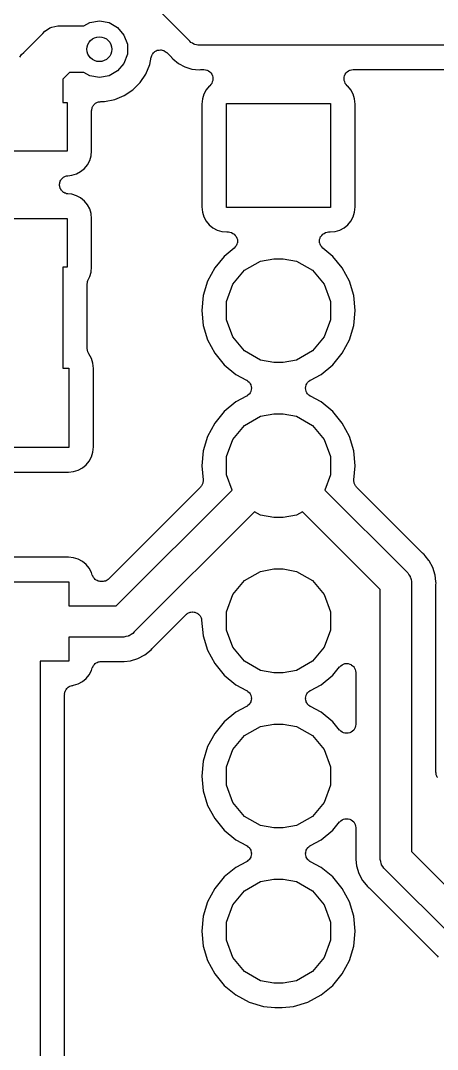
# Model space of a CAD drawing. Extents: x 91 to 190.2, y -113.9 to -59.9.
# Drawn here: x 120.95 to 127.77, y -91.59 to -74.74 of the extents above; entities that cross this region are included whole.
import ezdxf

# ---------------------------------------------------------------- set-up
doc = ezdxf.new("R2010")
doc.units = 0
doc.header["$MEASUREMENT"] = 0
doc.layers.add('BLACK', color=7, linetype='CONTINUOUS')

msp = doc.modelspace()

# ---------------------------------------------------------------- linework, layer by layer
at = {"layer": 'BLACK', "linetype": 'CONTINUOUS'}
for p, q in [((123.72, -75.0774), (123.103, -74.46)), ((121.986, -74.829), (122.081, -74.7737)), ((122.081, -74.7737), (122.24, -74.7457)), ((122.24, -74.7457), (122.399, -74.7737)), ((122.399, -74.7737), (122.538, -74.8544)), ((121.002, -75.2623), (121.312, -74.9524)), ((121.312, -74.9524), (121.345, -74.9136)), ((121.345, -74.9136), (121.389, -74.8884)), ((121.389, -74.8884), (121.43, -74.8594)), ((121.43, -74.8594), (121.446, -74.855)), ((121.446, -74.855), (121.461, -74.8465)), ((121.461, -74.8465), (121.511, -74.8377)), ((121.511, -74.8377), (121.56, -74.8246)), ((121.56, -74.8246), (121.61, -74.829)), ((121.61, -74.829), (121.986, -74.829)), ((122.538, -74.8544), (122.642, -74.9779)), ((122.642, -74.9779), (122.697, -75.1294)), ((123.737, -75.0981), (123.72, -75.0774)), ((123.761, -75.1115), (123.737, -75.0981)), ((123.783, -75.127), (123.761, -75.1115)), ((123.792, -75.1294), (123.783, -75.127)), ((120.938, -75.3385), (120.964, -75.2947)), ((120.964, -75.2947), (121.002, -75.2623)), ((122.697, -75.2906), (122.642, -75.4421)), ((122.697, -75.1294), (122.697, -75.2906)), ((123.099, -75.3122), (123.107, -75.2924)), ((123.107, -75.2924), (123.11, -75.2887)), ((123.11, -75.2887), (123.112, -75.2842)), ((123.112, -75.2842), (123.127, -75.2692)), ((123.127, -75.2692), (123.141, -75.2533)), ((123.141, -75.2533), (123.146, -75.2509)), ((123.146, -75.2509), (123.149, -75.2474)), ((123.149, -75.2474), (123.168, -75.2384)), ((123.168, -75.2384), (123.187, -75.2282)), ((123.187, -75.2282), (123.192, -75.2274)), ((123.192, -75.2274), (123.196, -75.2254)), ((123.196, -75.2254), (123.217, -75.2235)), ((123.217, -75.2235), (123.238, -75.2203)), ((123.238, -75.2203), (123.243, -75.2212)), ((123.243, -75.2212), (123.248, -75.2208)), ((123.248, -75.2208), (123.269, -75.2263)), ((123.269, -75.2263), (123.289, -75.2304)), ((123.289, -75.2304), (123.294, -75.233)), ((123.294, -75.233), (123.298, -75.2343)), ((123.298, -75.2343), (123.316, -75.2465)), ((123.316, -75.2465), (123.334, -75.2575)), ((123.334, -75.2575), (123.337, -75.2613)), ((123.337, -75.2613), (123.341, -75.2642)), ((123.341, -75.2642), (123.417, -75.3404)), ((123.799, -75.1339), (123.792, -75.1294)), ((123.826, -75.1386), (123.799, -75.1339)), ((123.852, -75.1455), (123.826, -75.1386)), ((123.879, -75.1432), (123.852, -75.1455)), ((131.225, -75.1432), (123.879, -75.1432)), ((122.642, -75.4421), (122.538, -75.5656)), ((123, -75.616), (123.064, -75.46)), ((123.064, -75.46), (123.088, -75.341)), ((123.088, -75.341), (123.09, -75.3364)), ((123.09, -75.3314), (123.099, -75.3122)), ((123.09, -75.3364), (123.09, -75.3314)), ((123.417, -75.3404), (123.422, -75.3464)), ((123.422, -75.3464), (123.427, -75.3513)), ((123.427, -75.3513), (123.441, -75.3686)), ((123.441, -75.3686), (123.533, -75.444)), ((123.533, -75.444), (123.638, -75.5)), ((121.751, -75.591), (121.641, -75.7012)), ((121.986, -75.591), (121.751, -75.591)), ((122.081, -75.6463), (121.986, -75.591)), ((122.538, -75.5656), (122.399, -75.6463)), ((122.906, -75.7564), (123, -75.616)), ((123.638, -75.5), (123.752, -75.5345)), ((123.752, -75.5345), (123.87, -75.5461)), ((123.87, -75.5461), (123.892, -75.5439)), ((123.892, -75.5439), (123.9, -75.5445)), ((123.9, -75.5445), (123.907, -75.5432)), ((123.907, -75.5432), (123.949, -75.5432)), ((123.949, -75.5432), (123.95, -75.5433)), ((123.95, -75.5433), (123.95, -75.5432)), ((123.95, -75.5432), (123.975, -75.5479)), ((123.975, -75.5479), (124, -75.5522)), ((124, -75.5522), (124.001, -75.5527)), ((124.001, -75.5527), (124.002, -75.5528)), ((124.002, -75.5528), (124.023, -75.5657)), ((124.023, -75.5657), (124.045, -75.5783)), ((124.045, -75.5783), (124.046, -75.5789)), ((124.046, -75.5789), (124.046, -75.5794)), ((124.046, -75.5794), (124.062, -75.5989)), ((124.062, -75.5989), (124.079, -75.6182)), ((124.079, -75.6182), (124.079, -75.619)), ((124.079, -75.619), (124.079, -75.6196)), ((124.079, -75.6196), (124.088, -75.6435)), ((126.252, -75.6434), (126.261, -75.6196)), ((126.261, -75.6182), (126.278, -75.5988)), ((126.261, -75.619), (126.261, -75.6182)), ((126.261, -75.6196), (126.261, -75.619)), ((126.278, -75.5988), (126.294, -75.5794)), ((126.294, -75.5789), (126.295, -75.5783)), ((126.294, -75.5794), (126.294, -75.5789)), ((126.295, -75.5783), (126.317, -75.5656)), ((126.317, -75.5656), (126.338, -75.5528)), ((126.338, -75.5528), (126.339, -75.5527)), ((126.339, -75.5527), (126.34, -75.5522)), ((126.34, -75.5522), (126.365, -75.5479)), ((126.365, -75.5479), (126.39, -75.5432)), ((126.39, -75.5432), (126.39, -75.5433)), ((126.39, -75.5433), (126.391, -75.5432)), ((126.391, -75.5432), (129.9, -75.5432)), ((121.641, -75.7012), (121.641, -76.08)), ((122.24, -75.6743), (122.081, -75.6463)), ((122.399, -75.6463), (122.24, -75.6743)), ((122.786, -75.8758), (122.906, -75.7564)), ((124.061, -75.7888), (124.045, -75.8081)), ((124.078, -75.7696), (124.061, -75.7888)), ((124.079, -75.7682), (124.078, -75.7688)), ((124.078, -75.7688), (124.078, -75.7696)), ((124.087, -75.7445), (124.079, -75.7682)), ((124.096, -75.7209), (124.087, -75.7445)), ((124.088, -75.6435), (124.096, -75.6672)), ((124.096, -75.6672), (124.096, -75.668)), ((124.096, -75.668), (124.097, -75.6688)), ((124.097, -75.6688), (124.096, -75.6941)), ((124.096, -75.6941), (124.096, -75.7192)), ((124.096, -75.7192), (124.096, -75.72)), ((124.096, -75.72), (124.096, -75.7209)), ((126.243, -75.6688), (126.244, -75.668)), ((126.244, -75.694), (126.243, -75.6688)), ((126.244, -75.6672), (126.252, -75.6434)), ((126.244, -75.668), (126.244, -75.6672)), ((126.244, -75.7192), (126.244, -75.694)), ((126.244, -75.72), (126.244, -75.7192)), ((126.244, -75.7209), (126.244, -75.72)), ((126.253, -75.7445), (126.244, -75.7209)), ((126.261, -75.7682), (126.253, -75.7445)), ((126.262, -75.7688), (126.261, -75.7682)), ((126.262, -75.7696), (126.262, -75.7688)), ((126.279, -75.7888), (126.262, -75.7696)), ((126.295, -75.8081), (126.279, -75.7888)), ((122.49, -76.0343), (122.646, -75.9696)), ((122.646, -75.9696), (122.786, -75.8758)), ((123.949, -75.9462), (123.926, -76.0216)), ((123.986, -75.8767), (123.949, -75.9462)), ((124.036, -75.8158), (123.986, -75.8767)), ((124.044, -75.8092), (124.036, -75.8158)), ((124.045, -75.8081), (124.044, -75.8085)), ((124.044, -75.8085), (124.044, -75.8092)), ((126.296, -75.8085), (126.295, -75.8081)), ((126.296, -75.8092), (126.296, -75.8085)), ((126.304, -75.8158), (126.296, -75.8092)), ((126.354, -75.8767), (126.304, -75.8158)), ((126.391, -75.9462), (126.354, -75.8767)), ((126.414, -76.0216), (126.391, -75.9462)), ((121.641, -76.08), (121.71, -76.08)), ((121.71, -76.08), (121.71, -76.88)), ((122.133, -76.1422), (122.141, -76.1321)), ((122.141, -76.1321), (122.148, -76.1208)), ((122.148, -76.1208), (122.158, -76.1123)), ((122.158, -76.1123), (122.166, -76.1023)), ((122.166, -76.1023), (122.178, -76.0957)), ((122.178, -76.0957), (122.188, -76.0873)), ((122.188, -76.0873), (122.2, -76.0828)), ((122.2, -76.0828), (122.211, -76.0762)), ((122.211, -76.0762), (122.224, -76.074)), ((122.224, -76.074), (122.237, -76.0695)), ((122.237, -76.0695), (122.25, -76.0695)), ((122.25, -76.0695), (122.263, -76.0672)), ((122.263, -76.0672), (122.324, -76.0672)), ((122.324, -76.0672), (122.49, -76.0343)), ((123.926, -76.0216), (123.917, -76.1074)), ((123.917, -76.1074), (123.917, -77.7926)), ((124.32, -77.8), (124.32, -76.1)), ((124.32, -76.1), (126.02, -76.1)), ((126.02, -76.1), (126.02, -77.8)), ((126.423, -76.1074), (126.414, -76.0216)), ((126.423, -77.7926), (126.423, -76.1074)), ((122.113, -76.2172), (122.115, -76.2043)), ((122.113, -76.8726), (122.113, -76.2172)), ((122.115, -76.1912), (122.119, -76.1788)), ((122.115, -76.2043), (122.115, -76.1912)), ((122.119, -76.1788), (122.122, -76.1659)), ((122.122, -76.1659), (122.128, -76.1545)), ((122.128, -76.1545), (122.133, -76.1422)), ((121.71, -76.88), (120.81, -76.88)), ((122.081, -77.0338), (122.104, -76.9584)), ((122.104, -76.9584), (122.113, -76.8726)), ((121.994, -77.1642), (122.044, -77.1033)), ((122.044, -77.1033), (122.081, -77.0338)), ((121.63, -77.3251), (121.642, -77.3165)), ((121.642, -77.3165), (121.652, -77.3062)), ((121.652, -77.3062), (121.663, -77.3015)), ((121.663, -77.3015), (121.672, -77.2948)), ((121.672, -77.2948), (121.686, -77.2908)), ((121.686, -77.2908), (121.7, -77.2847)), ((121.7, -77.2847), (121.711, -77.2838)), ((121.711, -77.2838), (121.722, -77.2807)), ((121.722, -77.2807), (121.788, -77.2742)), ((121.788, -77.2742), (121.864, -77.2513)), ((121.864, -77.2513), (121.933, -77.2142)), ((121.933, -77.2142), (121.994, -77.1642)), ((121.587, -77.4186), (121.591, -77.4043)), ((121.589, -77.43), (121.587, -77.4186)), ((121.587, -77.4414), (121.589, -77.43)), ((121.591, -77.4557), (121.587, -77.4414)), ((121.591, -77.4043), (121.593, -77.3896)), ((121.593, -77.4704), (121.591, -77.4557)), ((121.593, -77.3896), (121.598, -77.3792)), ((121.598, -77.4808), (121.593, -77.4704)), ((121.598, -77.3792), (121.6, -77.3681)), ((121.6, -77.4919), (121.598, -77.4808)), ((121.6, -77.3681), (121.609, -77.3559)), ((121.609, -77.3559), (121.615, -77.3426)), ((121.615, -77.3426), (121.623, -77.3346)), ((121.623, -77.3346), (121.63, -77.3251)), ((121.609, -77.5041), (121.6, -77.4919)), ((121.615, -77.5174), (121.609, -77.5041)), ((121.623, -77.5254), (121.615, -77.5174)), ((121.63, -77.5349), (121.623, -77.5254)), ((121.642, -77.5435), (121.63, -77.5349)), ((121.652, -77.5538), (121.642, -77.5435)), ((121.663, -77.5585), (121.652, -77.5538)), ((121.672, -77.5652), (121.663, -77.5585)), ((121.686, -77.5692), (121.672, -77.5652)), ((121.7, -77.5753), (121.686, -77.5692)), ((121.711, -77.5762), (121.7, -77.5753)), ((121.722, -77.5793), (121.711, -77.5762)), ((121.788, -77.5858), (121.722, -77.5793)), ((121.864, -77.6087), (121.788, -77.5858)), ((121.933, -77.6458), (121.864, -77.6087)), ((121.994, -77.6958), (121.933, -77.6458)), ((122.044, -77.7567), (121.994, -77.6958)), ((122.081, -77.8262), (122.044, -77.7567)), ((123.917, -77.7926), (123.926, -77.8784)), ((126.02, -77.8), (124.32, -77.8)), ((126.414, -77.8784), (126.423, -77.7926)), ((120.81, -77.98), (121.71, -77.98)), ((121.71, -77.98), (121.71, -78.78)), ((122.104, -77.9016), (122.081, -77.8262)), ((122.113, -77.9874), (122.104, -77.9016)), ((122.113, -78.7726), (122.113, -77.9874)), ((123.926, -77.8784), (123.949, -77.9538)), ((123.949, -77.9538), (123.986, -78.0233)), ((126.354, -78.0233), (126.391, -77.9538)), ((126.391, -77.9538), (126.414, -77.8784)), ((123.986, -78.0233), (124.036, -78.0842)), ((124.036, -78.0842), (124.097, -78.1342)), ((124.097, -78.1342), (124.166, -78.1713)), ((126.174, -78.1713), (126.243, -78.1342)), ((126.243, -78.1342), (126.304, -78.0842)), ((126.304, -78.0842), (126.354, -78.0233)), ((124.166, -78.1713), (124.242, -78.1942)), ((124.242, -78.1942), (124.327, -78.2027)), ((124.327, -78.2027), (124.349, -78.2027)), ((124.349, -78.2027), (124.35, -78.2028)), ((124.35, -78.2028), (124.351, -78.2027)), ((124.351, -78.2027), (124.375, -78.2073)), ((124.375, -78.2073), (124.4, -78.2117)), ((124.4, -78.2117), (124.401, -78.2121)), ((124.401, -78.2121), (124.402, -78.2123)), ((124.402, -78.2123), (124.424, -78.2251)), ((124.424, -78.2251), (124.445, -78.2378)), ((124.445, -78.2378), (124.446, -78.2384)), ((124.446, -78.2384), (124.447, -78.2388)), ((124.447, -78.2388), (124.463, -78.2583)), ((124.463, -78.2583), (124.479, -78.2777)), ((124.479, -78.2777), (124.479, -78.2784)), ((124.479, -78.2784), (124.48, -78.2791)), ((124.48, -78.2791), (124.488, -78.3028)), ((124.488, -78.3028), (124.497, -78.3266)), ((124.497, -78.3266), (124.497, -78.3274)), ((124.497, -78.3274), (124.497, -78.3282)), ((124.497, -78.3282), (124.497, -78.3534)), ((125.843, -78.3266), (125.852, -78.3029)), ((125.843, -78.3274), (125.843, -78.3266)), ((125.843, -78.3282), (125.843, -78.3274)), ((125.843, -78.3535), (125.843, -78.3282)), ((125.852, -78.3029), (125.86, -78.2791)), ((125.86, -78.2791), (125.861, -78.2784)), ((125.861, -78.2777), (125.877, -78.2583)), ((125.861, -78.2784), (125.861, -78.2777)), ((125.877, -78.2583), (125.893, -78.2388)), ((125.893, -78.2388), (125.894, -78.2384)), ((125.894, -78.2384), (125.895, -78.2378)), ((125.895, -78.2378), (125.916, -78.2251)), ((125.916, -78.2251), (125.938, -78.2123)), ((125.938, -78.2123), (125.939, -78.2121)), ((125.939, -78.2121), (125.94, -78.2117)), ((125.94, -78.2117), (125.965, -78.2073)), ((125.965, -78.2073), (125.989, -78.2027)), ((125.989, -78.2027), (125.99, -78.2028)), ((125.99, -78.2028), (125.991, -78.2027)), ((125.991, -78.2027), (126.013, -78.2027)), ((126.013, -78.2027), (126.098, -78.1942)), ((126.098, -78.1942), (126.174, -78.1713)), ((124.444, -78.4686), (124.282, -78.6018)), ((124.445, -78.468), (124.444, -78.4686)), ((124.462, -78.4482), (124.445, -78.4676)), ((124.445, -78.4676), (124.445, -78.468)), ((124.478, -78.4291), (124.462, -78.4482)), ((124.479, -78.4277), (124.478, -78.4283)), ((124.478, -78.4283), (124.478, -78.4291)), ((124.488, -78.4039), (124.479, -78.4277)), ((124.496, -78.3803), (124.488, -78.4039)), ((124.497, -78.3787), (124.496, -78.3795)), ((124.496, -78.3795), (124.496, -78.3803)), ((124.497, -78.3534), (124.497, -78.3787)), ((125.843, -78.3787), (125.843, -78.3535)), ((125.844, -78.3795), (125.843, -78.3787)), ((125.844, -78.3803), (125.844, -78.3795)), ((125.852, -78.4039), (125.844, -78.3803)), ((125.861, -78.4277), (125.852, -78.4039)), ((125.862, -78.4283), (125.861, -78.4277)), ((125.862, -78.4291), (125.862, -78.4283)), ((125.878, -78.4482), (125.862, -78.4291)), ((125.895, -78.4676), (125.878, -78.4482)), ((125.895, -78.468), (125.895, -78.4676)), ((125.896, -78.4686), (125.895, -78.468)), ((126.058, -78.6018), (125.896, -78.4686)), ((124.282, -78.6018), (124.126, -78.7922)), ((124.875, -78.6789), (125.096, -78.64)), ((125.096, -78.64), (125.244, -78.64)), ((125.244, -78.64), (125.465, -78.6789)), ((126.214, -78.7922), (126.058, -78.6018)), ((121.71, -78.78), (121.641, -78.78)), ((121.641, -78.78), (121.641, -80.43)), ((122.104, -78.8584), (122.113, -78.7726)), ((124.126, -78.7922), (124.01, -79.0093)), ((124.423, -79.0584), (124.615, -78.8288)), ((124.615, -78.8288), (124.875, -78.6789)), ((125.465, -78.6789), (125.725, -78.8288)), ((125.725, -78.8288), (125.917, -79.0584)), ((126.33, -79.0093), (126.214, -78.7922)), ((122.047, -79.0109), (122.05, -78.9956)), ((122.05, -78.9956), (122.055, -78.9863)), ((122.055, -78.9863), (122.059, -78.9761)), ((122.059, -78.9761), (122.081, -78.9338)), ((122.081, -78.9338), (122.104, -78.8584)), ((122.041, -79.0469), (122.043, -79.0363)), ((122.041, -80.1126), (122.041, -79.0469)), ((122.043, -79.0257), (122.047, -79.0109)), ((122.043, -79.0363), (122.043, -79.0257)), ((124.01, -79.0093), (123.938, -79.245)), ((124.32, -79.3401), (124.423, -79.0584)), ((125.917, -79.0584), (126.02, -79.3401)), ((126.402, -79.245), (126.33, -79.0093)), ((123.938, -79.245), (123.914, -79.49)), ((124.32, -79.6399), (124.32, -79.3401)), ((126.02, -79.3401), (126.02, -79.6399)), ((126.426, -79.49), (126.402, -79.245)), ((123.914, -79.49), (123.938, -79.735)), ((126.402, -79.735), (126.426, -79.49)), ((124.423, -79.9216), (124.32, -79.6399)), ((126.02, -79.6399), (125.917, -79.9216)), ((123.938, -79.735), (124.01, -79.9707)), ((126.33, -79.9707), (126.402, -79.735)), ((124.01, -79.9707), (124.126, -80.1878)), ((124.615, -80.1512), (124.423, -79.9216)), ((125.917, -79.9216), (125.725, -80.1512)), ((126.214, -80.1878), (126.33, -79.9707)), ((122.045, -80.1374), (122.041, -80.1126)), ((122.049, -80.1623), (122.045, -80.1374)), ((122.05, -80.1631), (122.049, -80.1623)), ((122.05, -80.1639), (122.05, -80.1631)), ((122.063, -80.1857), (122.05, -80.1639)), ((124.875, -80.3011), (124.615, -80.1512)), ((125.725, -80.1512), (125.465, -80.3011)), ((122.069, -80.1973), (122.063, -80.1857)), ((122.111, -80.2762), (122.069, -80.1973)), ((122.134, -80.3516), (122.111, -80.2762)), ((124.126, -80.1878), (124.282, -80.3782)), ((125.096, -80.34), (124.875, -80.3011)), ((125.244, -80.34), (125.096, -80.34)), ((125.465, -80.3011), (125.244, -80.34)), ((126.058, -80.3782), (126.214, -80.1878)), ((121.641, -80.43), (121.74, -80.43)), ((121.74, -80.43), (121.74, -81.73)), ((122.143, -80.4374), (122.134, -80.3516)), ((122.143, -81.7226), (122.143, -80.4374)), ((124.282, -80.3782), (124.472, -80.5344)), ((125.868, -80.5344), (126.058, -80.3782)), ((124.472, -80.5344), (124.647, -80.6277)), ((124.647, -80.6277), (124.651, -80.6308)), ((124.651, -80.6308), (124.655, -80.6326)), ((124.655, -80.6326), (124.671, -80.6468)), ((124.671, -80.6468), (124.688, -80.6599)), ((124.688, -80.6599), (124.69, -80.6641)), ((124.69, -80.6641), (124.694, -80.6674)), ((124.694, -80.6674), (124.704, -80.6861)), ((124.704, -80.6861), (124.715, -80.7041)), ((125.625, -80.7041), (125.636, -80.6861)), ((125.636, -80.6861), (125.646, -80.6674)), ((125.646, -80.6674), (125.65, -80.6641)), ((125.65, -80.6641), (125.652, -80.6599)), ((125.652, -80.6599), (125.669, -80.6468)), ((125.669, -80.6468), (125.685, -80.6326)), ((125.685, -80.6326), (125.689, -80.6308)), ((125.689, -80.6308), (125.693, -80.6277)), ((125.693, -80.6277), (125.868, -80.5344)), ((124.69, -80.8559), (124.688, -80.8601)), ((124.694, -80.8526), (124.69, -80.8559)), ((124.704, -80.8339), (124.694, -80.8526)), ((124.715, -80.8159), (124.704, -80.8339)), ((124.715, -80.7041), (124.716, -80.709)), ((124.716, -80.811), (124.715, -80.8159)), ((124.716, -80.709), (124.719, -80.7133)), ((124.719, -80.8067), (124.716, -80.811)), ((124.719, -80.7133), (124.722, -80.7343)), ((124.722, -80.7857), (124.719, -80.8067)), ((124.722, -80.7343), (124.726, -80.7551)), ((124.726, -80.7649), (124.722, -80.7857)), ((124.726, -80.7551), (124.725, -80.76)), ((124.725, -80.76), (124.726, -80.7649)), ((125.614, -80.7551), (125.618, -80.7343)), ((125.615, -80.76), (125.614, -80.7551)), ((125.614, -80.7649), (125.615, -80.76)), ((125.618, -80.7857), (125.614, -80.7649)), ((125.618, -80.7343), (125.621, -80.7133)), ((125.621, -80.8067), (125.618, -80.7857)), ((125.621, -80.7133), (125.624, -80.709)), ((125.624, -80.811), (125.621, -80.8067)), ((125.624, -80.709), (125.625, -80.7041)), ((125.625, -80.8159), (125.624, -80.811)), ((125.636, -80.8339), (125.625, -80.8159)), ((125.646, -80.8526), (125.636, -80.8339)), ((125.65, -80.8559), (125.646, -80.8526)), ((125.652, -80.8601), (125.65, -80.8559)), ((124.472, -80.9856), (124.282, -81.1418)), ((124.647, -80.8923), (124.472, -80.9856)), ((124.651, -80.8892), (124.647, -80.8923)), ((124.655, -80.8874), (124.651, -80.8892)), ((124.671, -80.8732), (124.655, -80.8874)), ((124.688, -80.8601), (124.671, -80.8732)), ((125.669, -80.8732), (125.652, -80.8601)), ((125.685, -80.8874), (125.669, -80.8732)), ((125.689, -80.8892), (125.685, -80.8874)), ((125.693, -80.8923), (125.689, -80.8892)), ((125.868, -80.9856), (125.693, -80.8923)), ((126.058, -81.1418), (125.868, -80.9856)), ((124.282, -81.1418), (124.126, -81.3322)), ((124.875, -81.2189), (125.096, -81.18)), ((125.096, -81.18), (125.244, -81.18)), ((125.244, -81.18), (125.465, -81.2189)), ((126.214, -81.3322), (126.058, -81.1418)), ((124.126, -81.3322), (124.01, -81.5493)), ((124.615, -81.3688), (124.875, -81.2189)), ((125.465, -81.2189), (125.725, -81.3688)), ((126.33, -81.5493), (126.214, -81.3322)), ((124.423, -81.5984), (124.615, -81.3688)), ((125.725, -81.3688), (125.917, -81.5984)), ((124.01, -81.5493), (123.938, -81.785)), ((124.32, -81.8801), (124.423, -81.5984)), ((125.917, -81.5984), (126.02, -81.8801)), ((126.402, -81.785), (126.33, -81.5493)), ((121.74, -81.73), (120.04, -81.73)), ((122.111, -81.8838), (122.134, -81.8084)), ((122.134, -81.8084), (122.143, -81.7226)), ((123.938, -81.785), (123.914, -82.03)), ((126.426, -82.03), (126.402, -81.785)), ((121.963, -82.0642), (122.024, -82.0142)), ((122.024, -82.0142), (122.074, -81.9533)), ((122.074, -81.9533), (122.111, -81.8838)), ((123.914, -82.03), (123.937, -82.2609)), ((124.32, -82.1799), (124.32, -81.8801)), ((126.02, -81.8801), (126.02, -82.1799)), ((126.403, -82.2609), (126.426, -82.03)), ((120.047, -82.1327), (121.733, -82.1327)), ((121.733, -82.1327), (121.818, -82.1242)), ((121.818, -82.1242), (121.894, -82.1013)), ((121.894, -82.1013), (121.963, -82.0642)), ((124.411, -82.4298), (124.32, -82.1799)), ((126.02, -82.1799), (125.929, -82.4298)), ((123.901, -82.3702), (123.893, -82.3816)), ((123.911, -82.3603), (123.901, -82.3702)), ((123.916, -82.349), (123.911, -82.3603)), ((123.923, -82.339), (123.916, -82.349)), ((123.927, -82.3255), (123.923, -82.339)), ((123.933, -82.3128), (123.927, -82.3255)), ((123.934, -82.3005), (123.933, -82.3128)), ((123.937, -82.2886), (123.934, -82.3005)), ((123.937, -82.2609), (123.936, -82.2748)), ((123.936, -82.2748), (123.937, -82.2886)), ((126.404, -82.2748), (126.403, -82.2609)), ((126.403, -82.2886), (126.404, -82.2748)), ((126.406, -82.3005), (126.403, -82.2886)), ((126.407, -82.3128), (126.406, -82.3005)), ((126.413, -82.3255), (126.407, -82.3128)), ((126.417, -82.339), (126.413, -82.3255)), ((126.424, -82.349), (126.417, -82.339)), ((126.429, -82.3603), (126.424, -82.349)), ((126.439, -82.3702), (126.429, -82.3603)), ((126.447, -82.3816), (126.439, -82.3702)), ((123.893, -82.3816), (122.393, -83.8821)), ((122.515, -84.326), (124.411, -82.4298)), ((125.929, -82.4298), (127.262, -83.7626)), ((127.525, -83.4596), (126.447, -82.3816)), ((124.775, -82.7837), (122.807, -84.7518)), ((124.875, -82.8411), (124.775, -82.7837)), ((125.096, -82.88), (124.875, -82.8411)), ((125.465, -82.8411), (125.244, -82.88)), ((125.565, -82.7837), (125.465, -82.8411)), ((126.836, -84.0552), (125.565, -82.7837)), ((125.244, -82.88), (125.096, -82.88)), ((121.733, -83.5273), (120.047, -83.5273)), ((121.818, -83.5358), (121.733, -83.5273)), ((121.894, -83.5587), (121.818, -83.5358)), ((127.531, -83.4639), (127.525, -83.4596)), ((127.535, -83.4695), (127.531, -83.4639)), ((127.555, -83.4853), (127.535, -83.4695)), ((127.57, -83.5046), (127.555, -83.4853)), ((127.632, -83.58), (127.57, -83.5046)), ((127.57, -83.5046), (127.57, -83.5046)), ((121.963, -83.5958), (121.894, -83.5587)), ((122.024, -83.6458), (121.963, -83.5958)), ((122.074, -83.7067), (122.024, -83.6458)), ((122.111, -83.7762), (122.074, -83.7067)), ((124.875, -83.7589), (125.096, -83.72)), ((125.096, -83.72), (125.244, -83.72)), ((125.244, -83.72), (125.465, -83.7589)), ((127.636, -83.5849), (127.632, -83.58)), ((127.632, -83.58), (127.632, -83.58)), ((127.697, -83.6985), (127.636, -83.5849)), ((127.735, -83.8218), (127.697, -83.6985)), ((122.124, -83.8195), (122.111, -83.7762)), ((122.132, -83.8349), (122.124, -83.8195)), ((122.138, -83.851), (122.132, -83.8349)), ((122.144, -83.8579), (122.138, -83.851)), ((122.148, -83.866), (122.144, -83.8579)), ((122.161, -83.8778), (122.148, -83.866)), ((122.172, -83.8909), (122.161, -83.8778)), ((122.388, -83.8859), (122.383, -83.8909)), ((122.393, -83.8821), (122.388, -83.8859)), ((124.615, -83.9088), (124.875, -83.7589)), ((125.465, -83.7589), (125.725, -83.9088)), ((127.262, -83.7626), (127.288, -83.7842)), ((127.288, -83.7842), (127.304, -83.8134)), ((127.304, -83.8134), (127.324, -83.841)), ((127.324, -83.841), (127.327, -83.852)), ((127.327, -83.852), (127.332, -83.8618)), ((127.332, -83.8618), (127.338, -83.895)), ((127.745, -83.9252), (127.735, -83.8218)), ((120.04, -83.93), (121.74, -83.93)), ((121.74, -83.93), (121.74, -84.326)), ((122.179, -83.8954), (122.172, -83.8909)), ((122.186, -83.9016), (122.179, -83.8954)), ((122.202, -83.9084), (122.186, -83.9016)), ((122.217, -83.917), (122.202, -83.9084)), ((122.226, -83.9185), (122.217, -83.917)), ((122.234, -83.9221), (122.226, -83.9185)), ((122.251, -83.923), (122.234, -83.9221)), ((122.268, -83.926), (122.251, -83.923)), ((122.287, -83.926), (122.268, -83.926)), ((122.293, -83.9249), (122.287, -83.926)), ((122.3, -83.9254), (122.293, -83.9249)), ((122.319, -83.9204), (122.3, -83.9254)), ((122.338, -83.917), (122.319, -83.9204)), ((122.344, -83.9137), (122.338, -83.917)), ((122.35, -83.9119), (122.344, -83.9137)), ((122.366, -83.9007), (122.35, -83.9119)), ((122.383, -83.8909), (122.366, -83.9007)), ((124.423, -84.1384), (124.615, -83.9088)), ((125.725, -83.9088), (125.917, -84.1384)), ((126.836, -88.4419), (126.836, -84.0552)), ((127.338, -83.895), (127.347, -83.9275)), ((127.347, -83.9275), (127.344, -83.9611)), ((127.344, -83.9611), (127.344, -88.3478)), ((127.744, -83.9895), (127.745, -83.9822)), ((127.744, -87.049), (127.744, -83.9895)), ((127.747, -83.95), (127.745, -83.9252)), ((127.745, -83.9252), (127.745, -83.9252)), ((127.745, -83.9252), (127.745, -83.9252)), ((127.745, -83.9748), (127.747, -83.95)), ((127.745, -83.9822), (127.745, -83.9748)), ((124.32, -84.4201), (124.423, -84.1384)), ((125.917, -84.1384), (126.02, -84.4201)), ((121.74, -84.326), (122.515, -84.326)), ((123.11, -85.0145), (123.658, -84.4674)), ((123.658, -84.4674), (123.668, -84.4603)), ((123.668, -84.4603), (123.676, -84.4515)), ((123.676, -84.4515), (123.689, -84.4455)), ((123.689, -84.4455), (123.7, -84.4375)), ((123.7, -84.4375), (123.712, -84.4343)), ((123.712, -84.4343), (123.723, -84.429)), ((123.723, -84.429), (123.737, -84.4276)), ((123.737, -84.4276), (123.75, -84.424)), ((123.75, -84.424), (123.763, -84.4251)), ((123.763, -84.4251), (123.775, -84.4239)), ((123.775, -84.4239), (123.789, -84.4274)), ((123.789, -84.4274), (123.802, -84.4286)), ((123.802, -84.4286), (123.814, -84.4338)), ((123.814, -84.4338), (123.825, -84.4368)), ((123.825, -84.4368), (123.837, -84.4447)), ((123.837, -84.4447), (123.85, -84.4506)), ((123.85, -84.4506), (123.858, -84.4593)), ((123.858, -84.4593), (123.868, -84.4662)), ((123.868, -84.4662), (123.877, -84.4776)), ((123.877, -84.4776), (123.886, -84.4874)), ((123.886, -84.4874), (123.892, -84.4986)), ((123.892, -84.4986), (123.899, -84.5086)), ((123.899, -84.5086), (123.903, -84.522)), ((123.903, -84.522), (123.908, -84.5346)), ((123.908, -84.5346), (123.91, -84.5469)), ((123.91, -84.5469), (123.913, -84.5588)), ((123.913, -84.5588), (123.938, -84.815)), ((124.32, -84.7199), (124.32, -84.4201)), ((126.02, -84.4201), (126.02, -84.7199)), ((124.423, -85.0016), (124.32, -84.7199)), ((126.02, -84.7199), (125.917, -85.0016)), ((122.609, -84.834), (121.74, -84.834)), ((121.74, -84.834), (121.74, -85.23)), ((122.642, -84.8369), (122.609, -84.834)), ((122.675, -84.8282), (122.642, -84.8369)), ((122.708, -84.8224), (122.675, -84.8282)), ((122.718, -84.8167), (122.708, -84.8224)), ((122.729, -84.8138), (122.718, -84.8167)), ((122.757, -84.7944), (122.729, -84.8138)), ((122.786, -84.7776), (122.757, -84.7944)), ((122.807, -84.7518), (122.786, -84.7776)), ((123.938, -84.815), (124.01, -85.0507)), ((122.985, -85.1264), (123.085, -85.0447)), ((123.085, -85.0447), (123.1, -85.0254)), ((123.1, -85.0254), (123.106, -85.0206)), ((123.106, -85.0206), (123.11, -85.0145)), ((124.01, -85.0507), (124.126, -85.2678)), ((124.615, -85.2312), (124.423, -85.0016)), ((125.917, -85.0016), (125.725, -85.2312)), ((121.74, -85.23), (121.271, -85.23)), ((121.271, -85.23), (121.271, -93.5727)), ((122.251, -85.237), (122.268, -85.234)), ((122.268, -85.234), (122.581, -85.234)), ((122.581, -85.234), (122.588, -85.2353)), ((122.588, -85.2353), (122.595, -85.2347)), ((122.595, -85.2347), (122.62, -85.2372)), ((122.62, -85.2372), (122.645, -85.2347)), ((122.645, -85.2347), (122.748, -85.2245)), ((122.645, -85.2347), (122.645, -85.2347)), ((122.645, -85.2347), (122.645, -85.2347)), ((122.748, -85.2245), (122.871, -85.1871)), ((122.871, -85.1871), (122.985, -85.1264)), ((124.875, -85.3811), (124.615, -85.2312)), ((125.725, -85.2312), (125.465, -85.3811)), ((122.074, -85.4533), (122.111, -85.3838)), ((122.111, -85.3838), (122.124, -85.3405)), ((122.124, -85.3405), (122.132, -85.3251)), ((122.132, -85.3251), (122.138, -85.309)), ((122.138, -85.309), (122.144, -85.3021)), ((122.144, -85.3021), (122.148, -85.294)), ((122.148, -85.294), (122.161, -85.2822)), ((122.161, -85.2822), (122.172, -85.2691)), ((122.172, -85.2691), (122.179, -85.2646)), ((122.179, -85.2646), (122.186, -85.2584)), ((122.186, -85.2584), (122.202, -85.2516)), ((122.202, -85.2516), (122.217, -85.243)), ((122.217, -85.243), (122.226, -85.2415)), ((122.226, -85.2415), (122.234, -85.2379)), ((122.234, -85.2379), (122.251, -85.237)), ((124.126, -85.2678), (124.282, -85.4582)), ((125.096, -85.42), (124.875, -85.3811)), ((125.465, -85.3811), (125.244, -85.42)), ((126.058, -85.4582), (126.17, -85.3218)), ((126.17, -85.3218), (126.171, -85.3213)), ((126.171, -85.3206), (126.19, -85.3044)), ((126.171, -85.3213), (126.171, -85.3206)), ((126.19, -85.3044), (126.21, -85.2879)), ((126.21, -85.2876), (126.211, -85.2871)), ((126.21, -85.2879), (126.21, -85.2876)), ((126.211, -85.2871), (126.235, -85.2785)), ((126.235, -85.2785), (126.258, -85.2696)), ((126.258, -85.2696), (126.259, -85.2695)), ((126.259, -85.2695), (126.26, -85.2693)), ((126.26, -85.2693), (126.285, -85.2693)), ((126.285, -85.2693), (126.31, -85.269)), ((126.31, -85.269), (126.311, -85.2693)), ((126.311, -85.2693), (126.312, -85.2693)), ((126.312, -85.2693), (126.336, -85.2779)), ((126.336, -85.2779), (126.36, -85.2863)), ((126.36, -85.2863), (126.36, -85.2868)), ((126.36, -85.2868), (126.361, -85.2871)), ((126.361, -85.2871), (126.38, -85.3033)), ((126.38, -85.3033), (126.4, -85.3193)), ((126.4, -85.3193), (126.4, -85.32)), ((126.4, -85.32), (126.401, -85.3206)), ((126.401, -85.3206), (126.413, -85.3424)), ((126.413, -85.3424), (126.426, -85.3641)), ((126.426, -85.3641), (126.427, -85.365)), ((126.427, -85.365), (126.427, -85.3657)), ((126.427, -85.3657), (126.431, -85.3905)), ((126.431, -85.3905), (126.436, -85.4153)), ((121.894, -85.6013), (121.963, -85.5642)), ((121.963, -85.5642), (122.024, -85.5142)), ((122.024, -85.5142), (122.074, -85.4533)), ((124.282, -85.4582), (124.472, -85.6144)), ((125.244, -85.42), (125.096, -85.42)), ((125.868, -85.6144), (126.058, -85.4582)), ((126.436, -85.4153), (126.436, -85.4162)), ((126.436, -85.4162), (126.436, -85.417)), ((126.436, -85.417), (126.436, -86.263)), ((121.677, -85.7435), (121.68, -85.7234)), ((121.68, -85.7234), (121.683, -85.7184)), ((121.683, -85.7184), (121.684, -85.7128)), ((121.684, -85.7128), (121.696, -85.6959)), ((121.696, -85.6959), (121.706, -85.6783)), ((121.706, -85.6783), (121.711, -85.6745)), ((121.711, -85.6745), (121.714, -85.6698)), ((121.714, -85.6698), (121.73, -85.6579)), ((121.73, -85.6579), (121.746, -85.6448)), ((121.746, -85.6448), (121.751, -85.6428)), ((121.751, -85.6428), (121.756, -85.6394)), ((121.756, -85.6394), (121.776, -85.6339)), ((121.776, -85.6339), (121.795, -85.627)), ((121.795, -85.627), (121.801, -85.627)), ((121.801, -85.627), (121.806, -85.6254)), ((121.806, -85.6254), (121.818, -85.6242)), ((121.818, -85.6242), (121.894, -85.6013)), ((124.472, -85.6144), (124.647, -85.7077)), ((124.647, -85.7077), (124.651, -85.7108)), ((124.651, -85.7108), (124.655, -85.7126)), ((124.655, -85.7126), (124.671, -85.7268)), ((124.671, -85.7268), (124.688, -85.7399)), ((124.688, -85.7399), (124.69, -85.7441)), ((125.65, -85.7441), (125.652, -85.7399)), ((125.652, -85.7399), (125.669, -85.7268)), ((125.669, -85.7268), (125.685, -85.7126)), ((125.685, -85.7126), (125.689, -85.7108)), ((125.689, -85.7108), (125.693, -85.7077)), ((125.693, -85.7077), (125.868, -85.6144)), ((121.671, -85.7632), (121.677, -85.7435)), ((121.672, -85.769), (121.671, -85.7632)), ((121.671, -85.7747), (121.672, -85.769)), ((121.671, -93.2847), (121.671, -85.7747)), ((124.69, -85.7441), (124.694, -85.7474)), ((124.694, -85.7474), (124.704, -85.7661)), ((124.704, -85.7661), (124.715, -85.7841)), ((124.715, -85.8959), (124.704, -85.9139)), ((124.715, -85.7841), (124.716, -85.789)), ((124.716, -85.891), (124.715, -85.8959)), ((124.716, -85.789), (124.719, -85.7933)), ((124.719, -85.8867), (124.716, -85.891)), ((124.719, -85.7933), (124.722, -85.8143)), ((124.722, -85.8657), (124.719, -85.8867)), ((124.722, -85.8143), (124.726, -85.8351)), ((124.726, -85.8449), (124.722, -85.8657)), ((124.726, -85.8351), (124.725, -85.84)), ((124.725, -85.84), (124.726, -85.8449)), ((125.614, -85.8351), (125.618, -85.8143)), ((125.615, -85.84), (125.614, -85.8351)), ((125.614, -85.8449), (125.615, -85.84)), ((125.618, -85.8657), (125.614, -85.8449)), ((125.618, -85.8143), (125.621, -85.7933)), ((125.621, -85.8867), (125.618, -85.8657)), ((125.621, -85.7933), (125.624, -85.789)), ((125.624, -85.891), (125.621, -85.8867)), ((125.624, -85.789), (125.625, -85.7841)), ((125.625, -85.8959), (125.624, -85.891)), ((125.625, -85.7841), (125.636, -85.7661)), ((125.636, -85.9139), (125.625, -85.8959)), ((125.636, -85.7661), (125.646, -85.7474)), ((125.646, -85.7474), (125.65, -85.7441)), ((124.472, -86.0656), (124.282, -86.2218)), ((124.647, -85.9723), (124.472, -86.0656)), ((124.651, -85.9692), (124.647, -85.9723)), ((124.655, -85.9674), (124.651, -85.9692)), ((124.671, -85.9532), (124.655, -85.9674)), ((124.688, -85.9401), (124.671, -85.9532)), ((124.69, -85.9359), (124.688, -85.9401)), ((124.694, -85.9326), (124.69, -85.9359)), ((124.704, -85.9139), (124.694, -85.9326)), ((125.646, -85.9326), (125.636, -85.9139)), ((125.65, -85.9359), (125.646, -85.9326)), ((125.652, -85.9401), (125.65, -85.9359)), ((125.669, -85.9532), (125.652, -85.9401)), ((125.685, -85.9674), (125.669, -85.9532)), ((125.689, -85.9692), (125.685, -85.9674)), ((125.693, -85.9723), (125.689, -85.9692)), ((125.868, -86.0656), (125.693, -85.9723)), ((126.058, -86.2218), (125.868, -86.0656)), ((124.282, -86.2218), (124.126, -86.4122)), ((126.17, -86.3582), (126.058, -86.2218)), ((124.126, -86.4122), (124.01, -86.6293)), ((124.615, -86.4488), (124.875, -86.2989)), ((124.875, -86.2989), (125.096, -86.26)), ((125.096, -86.26), (125.244, -86.26)), ((125.244, -86.26), (125.465, -86.2989)), ((125.465, -86.2989), (125.725, -86.4488)), ((126.171, -86.3587), (126.17, -86.3582)), ((126.171, -86.3594), (126.171, -86.3587)), ((126.19, -86.3757), (126.171, -86.3594)), ((126.21, -86.3921), (126.19, -86.3757)), ((126.21, -86.3924), (126.21, -86.3921)), ((126.211, -86.3929), (126.21, -86.3924)), ((126.235, -86.4016), (126.211, -86.3929)), ((126.258, -86.4104), (126.235, -86.4016)), ((126.259, -86.4105), (126.258, -86.4104)), ((126.26, -86.4107), (126.259, -86.4105)), ((126.285, -86.4107), (126.26, -86.4107)), ((126.31, -86.411), (126.285, -86.4107)), ((126.311, -86.4107), (126.31, -86.411)), ((126.312, -86.4107), (126.311, -86.4107)), ((126.336, -86.4021), (126.312, -86.4107)), ((126.36, -86.3937), (126.336, -86.4021)), ((126.361, -86.3929), (126.36, -86.3932)), ((126.36, -86.3932), (126.36, -86.3937)), ((126.38, -86.3767), (126.361, -86.3929)), ((126.4, -86.3607), (126.38, -86.3767)), ((126.401, -86.3594), (126.4, -86.36)), ((126.4, -86.36), (126.4, -86.3607)), ((126.414, -86.3376), (126.401, -86.3594)), ((126.426, -86.3159), (126.414, -86.3376)), ((126.427, -86.315), (126.426, -86.3159)), ((126.431, -86.2895), (126.427, -86.3143)), ((126.427, -86.3143), (126.427, -86.315)), ((126.436, -86.2647), (126.431, -86.2895)), ((126.436, -86.263), (126.436, -86.2638)), ((126.436, -86.2638), (126.436, -86.2647)), ((124.423, -86.6784), (124.615, -86.4488)), ((125.725, -86.4488), (125.917, -86.6784)), ((124.01, -86.6293), (123.938, -86.865)), ((124.32, -86.9601), (124.423, -86.6784)), ((125.917, -86.6784), (126.02, -86.9601)), ((123.938, -86.865), (123.914, -87.11)), ((124.32, -87.2599), (124.32, -86.9601)), ((126.02, -86.9601), (126.02, -87.2599)), ((127.747, -87.0651), (127.744, -87.049)), ((127.748, -87.0815), (127.747, -87.0651)), ((127.751, -87.0906), (127.748, -87.0815)), ((123.914, -87.11), (123.938, -87.355)), ((127.753, -87.1003), (127.751, -87.0906)), ((127.761, -87.1145), (127.753, -87.1003)), ((127.767, -87.1296), (127.761, -87.1145)), ((127.774, -87.1369), (127.767, -87.1296)), ((123.938, -87.355), (124.01, -87.5907)), ((124.423, -87.5416), (124.32, -87.2599)), ((126.02, -87.2599), (125.917, -87.5416)), ((124.01, -87.5907), (124.126, -87.8078)), ((124.615, -87.7712), (124.423, -87.5416)), ((125.917, -87.5416), (125.725, -87.7712)), ((124.126, -87.8078), (124.282, -87.9982)), ((124.875, -87.9211), (124.615, -87.7712)), ((125.096, -87.96), (124.875, -87.9211)), ((125.465, -87.9211), (125.244, -87.96)), ((125.725, -87.7712), (125.465, -87.9211)), ((126.058, -87.9982), (126.17, -87.8618)), ((126.17, -87.8618), (126.171, -87.8613)), ((126.171, -87.8606), (126.19, -87.8443)), ((126.171, -87.8613), (126.171, -87.8606)), ((126.19, -87.8443), (126.21, -87.8279)), ((126.21, -87.8276), (126.211, -87.8271)), ((126.21, -87.8279), (126.21, -87.8276)), ((126.211, -87.8271), (126.235, -87.8184)), ((126.235, -87.8184), (126.258, -87.8096)), ((126.258, -87.8096), (126.259, -87.8095)), ((126.259, -87.8095), (126.26, -87.8093)), ((126.26, -87.8093), (126.285, -87.8093)), ((126.285, -87.8093), (126.31, -87.809)), ((126.31, -87.809), (126.311, -87.8093)), ((126.311, -87.8093), (126.312, -87.8093)), ((126.312, -87.8093), (126.336, -87.8179)), ((126.336, -87.8179), (126.36, -87.8263)), ((126.36, -87.8263), (126.36, -87.8268)), ((126.36, -87.8268), (126.361, -87.8271)), ((126.361, -87.8271), (126.38, -87.8433)), ((126.38, -87.8433), (126.4, -87.8593)), ((126.4, -87.8593), (126.4, -87.86)), ((126.4, -87.86), (126.401, -87.8606)), ((126.401, -87.8606), (126.414, -87.8825)), ((126.414, -87.8825), (126.426, -87.9041)), ((126.426, -87.9041), (126.427, -87.905)), ((126.427, -87.905), (126.427, -87.9057)), ((126.427, -87.9057), (126.431, -87.9306)), ((126.431, -87.9306), (126.436, -87.9553)), ((124.282, -87.9982), (124.472, -88.1544)), ((125.244, -87.96), (125.096, -87.96)), ((125.868, -88.1544), (126.058, -87.9982)), ((126.436, -87.9553), (126.436, -87.9562)), ((126.436, -87.9562), (126.436, -87.957)), ((126.436, -87.957), (126.436, -88.4135)), ((124.472, -88.1544), (124.647, -88.2477)), ((124.647, -88.2477), (124.651, -88.2508)), ((124.651, -88.2508), (124.655, -88.2526)), ((124.655, -88.2526), (124.671, -88.2668)), ((124.671, -88.2668), (124.688, -88.2799)), ((125.652, -88.2799), (125.669, -88.2668)), ((125.669, -88.2668), (125.685, -88.2526)), ((125.685, -88.2526), (125.689, -88.2508)), ((125.689, -88.2508), (125.693, -88.2477)), ((125.693, -88.2477), (125.868, -88.1544)), ((124.688, -88.2799), (124.69, -88.2841)), ((124.69, -88.2841), (124.694, -88.2874)), ((124.694, -88.2874), (124.704, -88.3061)), ((124.704, -88.3061), (124.715, -88.3241)), ((124.715, -88.4359), (124.704, -88.4539)), ((124.715, -88.3241), (124.716, -88.329)), ((124.716, -88.431), (124.715, -88.4359)), ((124.716, -88.329), (124.719, -88.3333)), ((124.719, -88.4267), (124.716, -88.431)), ((124.719, -88.3333), (124.722, -88.3543)), ((124.722, -88.4057), (124.719, -88.4267)), ((124.722, -88.3543), (124.726, -88.3751)), ((124.726, -88.3849), (124.722, -88.4057)), ((124.726, -88.3751), (124.725, -88.38)), ((124.725, -88.38), (124.726, -88.3849)), ((125.614, -88.3751), (125.618, -88.3543)), ((125.615, -88.38), (125.614, -88.3751)), ((125.614, -88.3849), (125.615, -88.38)), ((125.618, -88.4057), (125.614, -88.3849)), ((125.618, -88.3543), (125.621, -88.3333)), ((125.621, -88.4267), (125.618, -88.4057)), ((125.621, -88.3333), (125.624, -88.329)), ((125.624, -88.431), (125.621, -88.4267)), ((125.624, -88.329), (125.625, -88.3241)), ((125.625, -88.4359), (125.624, -88.431)), ((125.625, -88.3241), (125.636, -88.3061)), ((125.636, -88.4539), (125.625, -88.4359)), ((125.636, -88.3061), (125.646, -88.2874)), ((125.646, -88.2874), (125.65, -88.2841)), ((125.65, -88.2841), (125.652, -88.2799)), ((126.435, -88.4282), (126.433, -88.453)), ((126.436, -88.4135), (126.435, -88.4208)), ((126.435, -88.4208), (126.435, -88.4282)), ((127.344, -88.3478), (128.352, -89.356)), ((124.647, -88.5123), (124.472, -88.6056)), ((124.651, -88.5092), (124.647, -88.5123)), ((124.655, -88.5074), (124.651, -88.5092)), ((124.671, -88.4932), (124.655, -88.5074)), ((124.688, -88.4801), (124.671, -88.4932)), ((124.69, -88.4759), (124.688, -88.4801)), ((124.694, -88.4726), (124.69, -88.4759)), ((124.704, -88.4539), (124.694, -88.4726)), ((125.646, -88.4726), (125.636, -88.4539)), ((125.65, -88.4759), (125.646, -88.4726)), ((125.652, -88.4801), (125.65, -88.4759)), ((125.669, -88.4932), (125.652, -88.4801)), ((125.685, -88.5074), (125.669, -88.4932)), ((125.689, -88.5092), (125.685, -88.5074)), ((125.693, -88.5123), (125.689, -88.5092)), ((125.868, -88.6056), (125.693, -88.5123)), ((126.433, -88.453), (126.435, -88.4778)), ((126.435, -88.4778), (126.435, -88.4778)), ((126.435, -88.4778), (126.435, -88.4778)), ((126.435, -88.4778), (126.445, -88.5812)), ((126.445, -88.5812), (126.483, -88.7045)), ((126.833, -88.4755), (126.836, -88.4419)), ((126.842, -88.508), (126.833, -88.4755)), ((126.848, -88.5412), (126.842, -88.508)), ((126.853, -88.551), (126.848, -88.5412)), ((126.856, -88.562), (126.853, -88.551)), ((126.876, -88.5896), (126.856, -88.562)), ((126.892, -88.6188), (126.876, -88.5896)), ((124.282, -88.7618), (124.126, -88.9522)), ((124.472, -88.6056), (124.282, -88.7618)), ((126.058, -88.7618), (125.868, -88.6056)), ((126.214, -88.9522), (126.058, -88.7618)), ((126.483, -88.7045), (126.544, -88.8181)), ((126.918, -88.6405), (126.892, -88.6188)), ((128.06, -89.7818), (126.918, -88.6405)), ((124.615, -88.9888), (124.875, -88.8389)), ((124.875, -88.8389), (125.096, -88.8)), ((125.096, -88.8), (125.244, -88.8)), ((125.244, -88.8), (125.465, -88.8389)), ((125.465, -88.8389), (125.725, -88.9888)), ((126.544, -88.8181), (126.602, -88.8893)), ((126.602, -88.8893), (126.602, -88.8893)), ((126.602, -88.8893), (126.625, -88.9177)), ((126.625, -88.9177), (126.645, -88.9335)), ((126.645, -88.9335), (126.649, -88.9391)), ((126.649, -88.9391), (126.655, -88.9434)), ((124.126, -88.9522), (124.01, -89.1693)), ((124.423, -89.2184), (124.615, -88.9888)), ((125.725, -88.9888), (125.917, -89.2184)), ((126.33, -89.1693), (126.214, -88.9522)), ((126.655, -88.9434), (127.757, -90.0445)), ((124.01, -89.1693), (123.938, -89.405)), ((124.32, -89.5001), (124.423, -89.2184)), ((125.917, -89.2184), (126.02, -89.5001)), ((126.402, -89.405), (126.33, -89.1693)), ((123.938, -89.405), (123.914, -89.65)), ((126.426, -89.65), (126.402, -89.405)), ((124.32, -89.7999), (124.32, -89.5001)), ((126.02, -89.5001), (126.02, -89.7999)), ((123.914, -89.65), (123.938, -89.895)), ((126.402, -89.895), (126.426, -89.65)), ((123.938, -89.895), (124.01, -90.1307)), ((124.423, -90.0816), (124.32, -89.7999)), ((126.02, -89.7999), (125.917, -90.0816)), ((126.33, -90.1307), (126.402, -89.895)), ((124.615, -90.3112), (124.423, -90.0816)), ((125.917, -90.0816), (125.725, -90.3112)), ((127.757, -90.0445), (127.761, -90.0506)), ((127.761, -90.0506), (127.767, -90.0554)), ((127.767, -90.0554), (127.782, -90.0747)), ((124.01, -90.1307), (124.126, -90.3478)), ((126.214, -90.3478), (126.33, -90.1307)), ((124.126, -90.3478), (124.282, -90.5382)), ((124.875, -90.4611), (124.615, -90.3112)), ((125.725, -90.3112), (125.465, -90.4611)), ((126.058, -90.5382), (126.214, -90.3478)), ((124.282, -90.5382), (124.472, -90.6944)), ((125.096, -90.5), (124.875, -90.4611)), ((125.244, -90.5), (125.096, -90.5)), ((125.465, -90.4611), (125.244, -90.5)), ((125.868, -90.6944), (126.058, -90.5382)), ((124.472, -90.6944), (124.689, -90.8104)), ((125.651, -90.8104), (125.868, -90.6944)), ((124.689, -90.8104), (124.925, -90.8819)), ((124.925, -90.8819), (125.109, -90.9)), ((125.109, -90.9), (125.231, -90.9)), ((125.231, -90.9), (125.415, -90.8819)), ((125.415, -90.8819), (125.651, -90.8104))]:
    msp.add_line(p, q, dxfattribs=at)
at = {"layer": 'BLACK'}
msp.add_circle((122.24, -75.21), 0.2032, dxfattribs=at)

doc.saveas('drawing.dxf')
